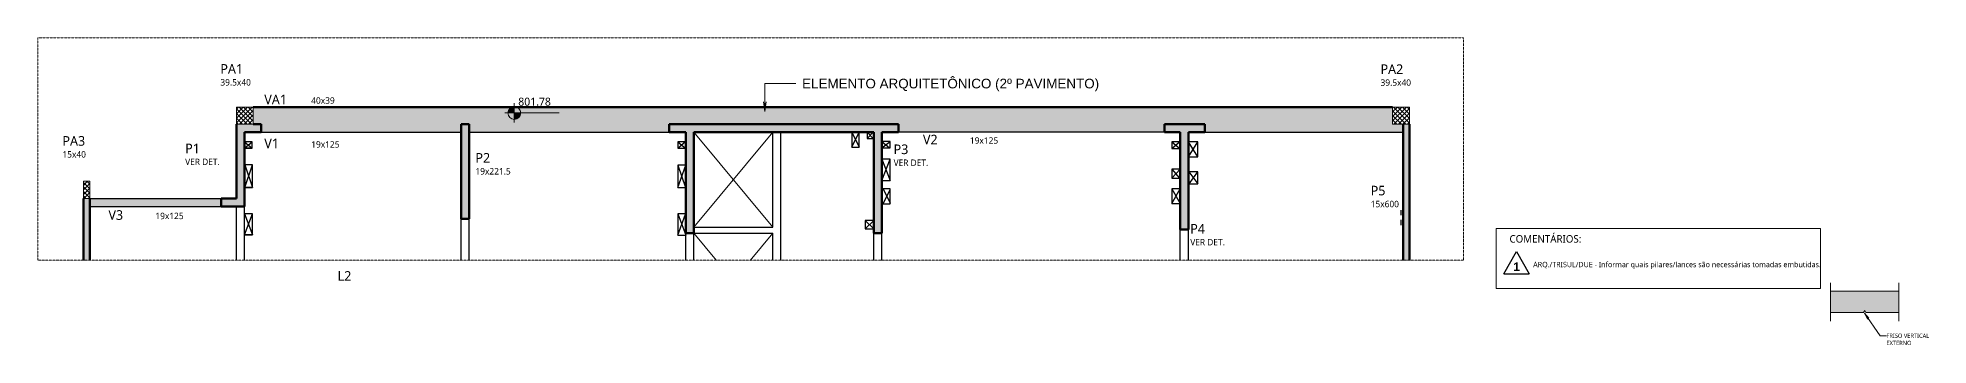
# Model space of a CAD drawing. Header units: centimetres. Extents: x -2198 to 42786, y -3196 to 88064.
# Drawn here: x 38357 to 42786, y 190 to 909 of the extents above; entities that cross this region are included whole.
import ezdxf

# ---------------------------------------------------------------- set-up
doc = ezdxf.new("R2010")
doc.units = ezdxf.units.CM
doc.linetypes.add('Hidden', pattern=[0.714375, 0.47625, -0.238125])
doc.layers.add('A-DETL', color=7, linetype='Continuous', lineweight=18, true_color=0x00a600)
for name, color, linetype, lineweight in [('A-DETL-GENF', 7, 'Continuous', 18), ('A-DETL-THIN', 7, 'Continuous', 25), ('A-FLOR', 7, 'Continuous', 25), ('A-FLOR-IDEN', 7, 'Continuous', 9), ('G-ANNO-DIMS', 7, 'Continuous', 9), ('G-ANNO-TEXT', 7, 'Continuous', 9), ('S-BEAM', 7, 'Continuous', 25), ('S-BEAM-IDEN', 7, 'Continuous', 9), ('S-COLS', 7, 'Continuous', 25), ('S-COLS-IDEN', 7, 'Continuous', 9)]:
    doc.layers.add(name, color=color, linetype=linetype, lineweight=lineweight)
doc.styles.add('Arial_5', font='arial.ttf', dxfattribs={"height": 22.5})
doc.styles.add('Arial_B', font='', dxfattribs={"height": 20})
doc.styles.add('Gadugi', font='gadugi.ttf', dxfattribs={"height": 15})
doc.styles.add('Gadugi_1', font='gadugi.ttf', dxfattribs={"height": 10})
doc.styles.add('Gadugi_2', font='gadugi.ttf', dxfattribs={"height": 0.2})
doc.styles.add('Gadugi_4', font='gadugi.ttf', dxfattribs={"height": 22.5})
doc.styles.add('Gadugi_5', font='gadugi.ttf', dxfattribs={"height": 12.5})
doc.styles.add('Gadugi_8', font='gadugi.ttf', dxfattribs={"height": 18.75})
doc.styles.add('Gadugi_9', font='gadugi.ttf', dxfattribs={"height": 17.5})
doc.styles.get('Arial_B').set_extended_font_data('Arial', bold=True)
pattern_1 = [(45, (40222.384, 0), (-5.3033, 5.3033), []), (135, (40222.384, 0), (-5.3033, -5.3033), [])]

# ---------------------------------------------------------------- blocks, each defined once
blk = doc.blocks.new('PED_TAG_PILAR_R04 - PILAR VER DET_-2523782-VARIANTE B - 2º PAVIMENTO')
at = {"layer": 'S-COLS-IDEN', "insert": (0.115, -0.633), "char_height": 0.2, "width": 1.37089, "attachment_point": 1, "style": 'Gadugi_2'}
blk.add_mtext('VER DET.', dxfattribs=at)
blk = doc.blocks.new('Elevações de ponto - M_Cota de elevação - Alvo preenchido-10609-VARIANTE B - 2º PAVIMENTO')
at = {"layer": 'G-ANNO-DIMS'}
h = blk.add_hatch(color=256, dxfattribs=at)
edge = h.paths.add_edge_path(flags=0)
edge.add_line((0, 0), (-0.2, 0))
edge.add_arc((0, 0), 0.2, 90, 180, ccw=False)
edge.add_line((0, 0.2), (0, 0))
h = blk.add_hatch(color=256, dxfattribs=at)
edge = h.paths.add_edge_path(flags=0)
edge.add_line((0, 0), (0.2, 0))
edge.add_arc((0, 0), 0.2, 270, 360, ccw=False)
edge.add_line((0, -0.2), (0, 0))
for p, q in [((-0.3, 0), (1.4, 0)), ((0, -0.3), (0, 0.3))]:
    blk.add_line(p, q, dxfattribs=at)
blk.add_circle((0, 0), 0.2, dxfattribs=at)

msp = doc.modelspace()

# ---------------------------------------------------------------- hatches: boundary and pattern name
at = {"layer": 'A-DETL-GENF', "true_color": 0x0000ff}
h = msp.add_hatch(dxfattribs=at)
h.set_pattern_fill('FP_3', color=5, style=0, pattern_type=2)
h.set_pattern_definition(pattern_1)
h.paths.add_polyline_path([(38841.02, 707.12), (38861.52, 707.12), (38861.52, 747.12), (38822.02, 747.12), (38822.02, 707.12)], flags=0)
h = msp.add_hatch(dxfattribs=at)
h.set_pattern_fill('FP_3', color=5, style=0, pattern_type=2)
h.set_pattern_definition(pattern_1)
h.paths.add_polyline_path([(41570.53, 707.12), (41570.53, 747.12), (41531.03, 747.12), (41531.04, 707.12), (41555.53, 707.12)], flags=0)
h = msp.add_hatch(dxfattribs=at)
h.set_pattern_fill('FP_3', color=5, style=0, pattern_type=2)
h.set_pattern_definition(pattern_1)
h.paths.add_polyline_path([(38478.52, 533.55), (38478.52, 573.55), (38463.52, 573.55), (38463.52, 533.55)], flags=0)
at = {"layer": 'A-DETL-GENF', "true_color": 0xa6a6a6}
msp.add_hatch(color=253, dxfattribs=at).paths.add_polyline_path([(42557.1, 266.26), (42634.6, 266.26), (42637.1, 271.26), (42639.6, 266.26), (42717.1, 266.26), (42717.1, 316.26), (42557.1, 316.26), (42557.1, 271.26)], flags=0)
at = {"layer": 'S-BEAM', "true_color": 0xffffcc}
msp.add_hatch(color=7, dxfattribs=at).paths.add_polyline_path([(40373.26, 707.12), (41531.03, 707.12), (41531.03, 747.12), (38861.52, 747.12), (38861.52, 707.12), (40334.52, 707.12)], flags=0)
at = {"layer": 'S-BEAM', "true_color": 0xccffcc}
for points in [[(39183.72, 688.12), (39348.52, 688.12), (39348.52, 707.12), (38879.77, 707.12), (38879.77, 688.12)], [(39836.27, 688.12), (39836.27, 707.12), (39367.52, 707.12), (39367.52, 688.12), (39607.87, 688.12)], [(40996.28, 688.12), (40996.28, 707.12), (40373.26, 707.12), (40373.26, 688.12), (40859.78, 688.12)], [(41531.04, 688.12), (41555.53, 688.12), (41555.53, 707.12), (41091.28, 707.12), (41091.28, 688.12), (41531.03, 688.12)], [(38786.27, 514.55), (38786.27, 533.55), (38478.52, 533.55), (38478.52, 514.55)]]:
    msp.add_hatch(color=254, dxfattribs=at).paths.add_polyline_path(points, flags=0)
at = {"layer": 'S-COLS', "true_color": 0x808080}
for points in [[(38841.02, 514.55), (38841.02, 688.12), (38879.77, 688.12), (38879.77, 707.12), (38822.02, 707.12), (38822.02, 533.55), (38786.27, 533.55), (38786.27, 514.55), (38822.02, 514.55)], [(39348.52, 485.65), (39367.52, 485.65), (39367.52, 707.12), (39348.52, 707.12), (39348.52, 497.02)], [(40334.52, 452.12), (40334.52, 688.12), (40373.26, 688.12), (40373.26, 707.12), (39836.27, 707.12), (39836.27, 688.12), (39875.02, 688.12), (39875.02, 452.12), (39894.02, 452.12), (39894.02, 688.12), (40315.52, 688.12), (40315.52, 452.12)], [(41052.53, 460.55), (41052.53, 688.12), (41091.28, 688.12), (41091.28, 707.12), (40996.28, 707.12), (40996.28, 688.12), (41033.53, 688.12), (41033.53, 460.55)], [(41570.53, 388.08), (41570.53, 707.12), (41555.53, 707.12), (41555.53, 388.08)], [(38478.52, 388.08), (38478.52, 533.55), (38463.52, 533.55), (38463.52, 388.08)]]:
    msp.add_hatch(color=8, dxfattribs=at).paths.add_polyline_path(points, flags=0)

# ---------------------------------------------------------------- linework, layer by layer
at = {"layer": 'A-DETL', "color": 7, "linetype": 'Hidden'}
for p, q in [((38356.75, 909.17), (41696.75, 909.17)), ((38356.75, 389.17), (38356.75, 909.17)), ((41696.75, 909.17), (41696.75, 389.17)), ((41696.75, 389.17), (38356.75, 389.17))]:
    msp.add_line(p, q, dxfattribs=at)
at = {"layer": 'A-DETL', "color": 7}
for p, q in [((38861.52, 747.12), (38822.02, 747.12)), ((38822.02, 747.12), (38822.02, 707.12)), ((38861.52, 707.12), (38861.52, 747.12)), ((41570.53, 747.12), (41531.03, 747.12)), ((41531.03, 747.12), (41531.03, 707.12)), ((41570.53, 707.12), (41570.53, 747.12)), ((38822.02, 707.12), (38861.52, 707.12)), ((40079.02, 688.12), (39894.02, 466.12)), ((39894.02, 688.12), (40079.02, 466.12)), ((41531.03, 707.12), (41570.53, 707.12)), ((38478.52, 573.55), (38463.52, 573.55)), ((38463.52, 573.55), (38463.52, 533.55)), ((38463.52, 533.55), (38478.52, 533.55)), ((38478.52, 533.55), (38478.52, 573.55)), ((39894.02, 452.12), (39947.15, 388.08)), ((40079.02, 452.12), (40025.89, 388.08)), ((41773.75, 463), (42533.75, 463)), ((41773.75, 323), (41773.75, 463)), ((42533.75, 463), (42533.75, 323)), ((42533.75, 323), (41773.75, 323)), ((42557.1, 246.26), (42557.1, 336.26)), ((42717.1, 316.26), (42557.1, 316.26)), ((42557.1, 316.26), (42557.1, 266.26)), ((42717.1, 246.26), (42717.1, 336.26)), ((42717.1, 266.26), (42717.1, 316.26)), ((42557.1, 266.26), (42634.6, 266.26)), ((42634.6, 266.26), (42637.1, 271.26)), ((42637.1, 271.26), (42639.6, 266.26)), ((42639.6, 266.26), (42717.1, 266.26))]:
    msp.add_line(p, q, dxfattribs=at)
at = {"layer": 'A-DETL-THIN'}
for p, q in [((38841.02, 666.11), (38859.02, 651.33)), ((38841.02, 651.33), (38859.02, 666.11)), ((39856.03, 651.33), (39875.02, 667.16)), ((39856.27, 666.11), (39875.02, 650.49)), ((40264, 688.12), (40281.41, 653.48)), ((40264, 653.48), (40281.41, 688.12)), ((40299.73, 688.12), (40314.34, 673.51)), ((40299.73, 673.51), (40314.34, 688.12)), ((40334.52, 666.36), (40352.26, 651.58)), ((40334.52, 651.58), (40354.02, 666.36)), ((41014.02, 665.47), (41032.37, 650.61)), ((41014.02, 650.61), (41031.73, 665.47)), ((41052.53, 630.55), (41074.52, 665.85)), ((41074.52, 630.55), (41052.53, 665.85)), ((38859.02, 651.33), (38841.02, 651.33)), ((40334.52, 625.02), (40354.02, 575.25)), ((40334.52, 575.25), (40354.02, 625.02)), ((38842.02, 611.81), (38860.02, 559.1)), ((38842.02, 559.1), (38860.02, 611.81)), ((39856.27, 611.17), (39874.2, 559.1)), ((39856.27, 559.1), (39875.02, 611.17)), ((41014.02, 602.07), (41031.96, 580.69)), ((41014.02, 580.69), (41033.53, 602.07)), ((41053.94, 595.81), (41074.52, 567.67)), ((41054.06, 567.67), (41074.52, 595.81)), ((38860.02, 559.1), (38842.02, 559.1)), ((40337.02, 555.8), (40354.02, 521.98)), ((40337.02, 520.81), (40354.02, 554.63)), ((41014.02, 555.82), (41033.53, 521.81)), ((41014.02, 521.81), (41032.87, 555.82)), ((38841.02, 497.68), (38860.02, 447.92)), ((38841.02, 447.92), (38860.02, 497.68)), ((39856.27, 497.02), (39875.02, 447.67)), ((39856.27, 447.67), (39873.89, 496.6)), ((41550.53, 506.12), (41550.53, 494.12)), ((38860.02, 447.92), (38841.02, 447.92)), ((40295.52, 482.05), (40315.52, 462.05)), ((40295.52, 462.05), (40315.52, 482.05)), ((41550.53, 483.2), (41550.53, 471.2)), ((41791.28, 356.96), (41821.28, 408.92)), ((41821.28, 408.92), (41851.28, 356.96)), ((41791.28, 356.96), (41851.28, 356.96))]:
    msp.add_line(p, q, dxfattribs=at)
at = {"layer": 'A-FLOR'}
for p, q in [((38859.02, 666.11), (38841.02, 666.11)), ((38859.02, 651.33), (38859.02, 666.11)), ((39875.02, 666.11), (39856.27, 666.11)), ((39856.27, 666.11), (39856.27, 651.33)), ((40264, 688.12), (40264, 653.48)), ((40281.41, 653.48), (40281.41, 688.12)), ((40299.73, 688.12), (40299.73, 673.51)), ((40299.73, 673.51), (40315.52, 673.51)), ((40354.02, 666.36), (40334.52, 666.36)), ((40354.02, 651.58), (40354.02, 666.36)), ((41033.53, 665.47), (41014.02, 665.47)), ((41014.02, 665.47), (41014.02, 650.61)), ((41074.52, 665.85), (41052.53, 665.85)), ((41074.52, 630.55), (41074.52, 665.85)), ((38841.02, 651.33), (38859.02, 651.33)), ((39856.27, 651.33), (39875.02, 651.33)), ((40264, 653.48), (40281.41, 653.48)), ((40334.52, 651.58), (40354.02, 651.58)), ((40354.02, 625.02), (40334.52, 625.02)), ((40354.02, 575.25), (40354.02, 625.02)), ((41014.02, 650.61), (41033.53, 650.61)), ((41052.53, 630.55), (41074.52, 630.55)), ((38860.02, 611.81), (38842.02, 611.81)), ((38842.02, 611.81), (38842.02, 559.1)), ((38860.02, 559.1), (38860.02, 611.81)), ((39875.02, 611.17), (39856.27, 611.17)), ((39856.27, 611.17), (39856.27, 559.1)), ((41033.53, 602.07), (41014.02, 602.07)), ((41014.02, 602.07), (41014.02, 580.69)), ((41014.02, 580.69), (41033.53, 580.69)), ((41074.52, 595.81), (41052.53, 595.81)), ((41074.52, 567.67), (41074.52, 595.81)), ((38842.02, 559.1), (38860.02, 559.1)), ((39856.27, 559.1), (39875.02, 559.1)), ((40334.52, 575.25), (40354.02, 575.25)), ((40354.02, 555.8), (40334.52, 555.8)), ((40354.02, 520.81), (40354.02, 555.8)), ((41033.53, 555.82), (41014.02, 555.82)), ((41014.02, 555.82), (41014.02, 521.81)), ((41052.53, 567.67), (41074.52, 567.67)), ((38860.02, 497.68), (38841.02, 497.68)), ((38860.02, 447.92), (38860.02, 497.68)), ((39875.02, 497.02), (39856.27, 497.02)), ((39856.27, 497.02), (39856.27, 447.67)), ((40334.52, 520.81), (40354.02, 520.81)), ((41014.02, 521.81), (41033.53, 521.81)), ((38841.02, 447.92), (38860.02, 447.92)), ((39856.27, 447.67), (39875.02, 447.67)), ((40315.52, 482.05), (40295.52, 482.05)), ((40295.52, 482.05), (40295.52, 462.05)), ((40295.52, 462.05), (40315.52, 462.05))]:
    msp.add_line(p, q, dxfattribs=at)
at = {"layer": 'G-ANNO-TEXT'}
for p, q in [((40059.94, 802.18), (40132.43, 802.18)), ((40059.94, 737.18), (40059.94, 802.18)), ((40059.94, 737.18), (40056.98, 759.68)), ((40059.94, 737.18), (40062.9, 759.68)), ((42636.66, 264.6), (42646.82, 253.4)), ((42636.66, 264.6), (42643.57, 251.15)), ((42636.66, 264.6), (42673.04, 212.06)), ((42673.04, 212.06), (42687.99, 212.06))]:
    msp.add_line(p, q, dxfattribs=at)
at = {"layer": 'S-BEAM', "color": 190, "lineweight": 70, "true_color": 0x8000ff}
msp.add_line((38861.52, 747.12), (41531.03, 747.12), dxfattribs=at)
at = {"layer": 'S-BEAM'}
for p, q in [((38879.77, 688.12), (39348.52, 688.12)), ((39367.52, 688.12), (39836.27, 688.12)), ((40079.02, 466.12), (40079.02, 688.12)), ((40098.02, 388.08), (40098.02, 688.12)), ((40996.28, 688.12), (40373.26, 688.12)), ((41091.28, 688.12), (41555.53, 688.12)), ((38478.52, 533.55), (38786.27, 533.55)), ((38478.52, 514.55), (38786.27, 514.55)), ((38822.02, 388.08), (38822.02, 514.55)), ((38841.02, 388.08), (38841.02, 514.55)), ((39348.52, 388.08), (39348.52, 485.65)), ((39367.52, 388.08), (39367.52, 485.65)), ((39875.02, 388.08), (39875.02, 452.12)), ((39894.02, 466.12), (40079.02, 466.12)), ((39894.02, 388.08), (39894.02, 452.12)), ((39894.02, 452.12), (40079.02, 452.12)), ((40079.02, 388.08), (40079.02, 452.12)), ((40315.52, 388.08), (40315.52, 452.12)), ((40334.52, 388.08), (40334.52, 452.12)), ((41033.53, 388.08), (41033.53, 460.55)), ((41052.53, 388.08), (41052.53, 460.55))]:
    msp.add_line(p, q, dxfattribs=at)
at = {"layer": 'S-COLS', "lineweight": 50}
for p, q in [((38822.02, 533.55), (38822.02, 707.12)), ((38879.77, 688.12), (38841.02, 688.12)), ((38841.02, 688.12), (38841.02, 514.55)), ((38861.52, 707.12), (38879.77, 707.12)), ((38879.77, 707.12), (38879.77, 688.12)), ((39348.52, 485.65), (39348.52, 707.12)), ((39348.52, 707.12), (39367.52, 707.12)), ((39367.52, 707.12), (39367.52, 485.65)), ((39836.27, 707.12), (40373.26, 707.12)), ((39836.27, 688.12), (39836.27, 707.12)), ((39875.02, 688.12), (39836.27, 688.12)), ((39875.02, 452.12), (39875.02, 688.12)), ((40315.52, 688.12), (39894.02, 688.12)), ((39894.02, 688.12), (39894.02, 452.12)), ((40315.52, 452.12), (40315.52, 688.12)), ((40373.26, 688.12), (40334.52, 688.12)), ((40334.52, 688.12), (40334.52, 452.12)), ((40373.26, 707.12), (40373.26, 688.12)), ((40996.28, 707.12), (41091.28, 707.12)), ((40996.28, 688.12), (40996.28, 707.12)), ((41033.53, 688.12), (40996.28, 688.12)), ((41033.53, 460.55), (41033.53, 688.12)), ((41091.28, 688.12), (41052.53, 688.12)), ((41052.53, 688.12), (41052.53, 460.55)), ((41091.28, 707.12), (41091.28, 688.12)), ((41555.53, 388.08), (41555.53, 707.12)), ((41570.53, 707.12), (41570.53, 388.08)), ((38463.52, 388.08), (38463.52, 533.55)), ((38478.52, 533.55), (38478.52, 388.08)), ((38786.27, 514.55), (38786.27, 533.55)), ((38786.27, 533.55), (38822.02, 533.55)), ((38841.02, 514.55), (38786.27, 514.55)), ((39367.52, 485.65), (39348.52, 485.65)), ((39894.02, 452.12), (39875.02, 452.12)), ((40334.52, 452.12), (40315.52, 452.12)), ((41052.53, 460.55), (41033.53, 460.55))]:
    msp.add_line(p, q, dxfattribs=at)

# ---------------------------------------------------------------- block references
at = {"layer": 'G-ANNO-DIMS', "xscale": 74.99999999999996, "yscale": 74.99999999999996, "zscale": 74.99999999999996}
msp.add_blockref('Elevações de ponto - M_Cota de elevação - Alvo preenchido-10609-VARIANTE B - 2º PAVIMENTO', (39473.14, 733.46), dxfattribs=at)
at = {"layer": 'S-COLS-IDEN', "xscale": 74.99999999999996, "yscale": 74.99999999999996, "zscale": 74.99999999999996}
for p in [(38693.39, 674.03), (40353.24, 672.02), (41048.3, 486.07)]:
    msp.add_blockref('PED_TAG_PILAR_R04 - PILAR VER DET_-2523782-VARIANTE B - 2º PAVIMENTO', p, dxfattribs=at)

# ---------------------------------------------------------------- texts
at = {"layer": 'A-FLOR-IDEN', "insert": (39059.2, 363.27), "char_height": 22.5, "width": 39.0823, "attachment_point": 1, "style": 'Gadugi_4'}
msp.add_mtext('L2', dxfattribs=at)
at = {"layer": 'G-ANNO-DIMS', "insert": (39482.46, 769.2), "char_height": 18.75, "width": 91.9378, "attachment_point": 1, "line_spacing_factor": 1.02016, "style": 'Gadugi_8'}
msp.add_mtext('801.78', dxfattribs=at)
at = {"layer": 'G-ANNO-TEXT', "attachment_point": 1}
for s, insert, char_height, width, style in [('ELEMENTO ARQUITETÔNICO (2º PAVIMENTO)', (40147.43, 813.43), 22.5, 856.2022, 'Arial_5'), ('COMENTÁRIOS:', (41804.83, 447.48), 17.5, 212.0463, 'Gadugi_9'), ('FRISO VERTICAL', (42687.99, 217.06), 10, 123.8607, 'Gadugi_1'), ('EXTERNO', (42687.99, 200.19), 10, 72.9536, 'Gadugi_1')]:
    msp.add_mtext(s, dxfattribs=dict(at, insert=insert, char_height=char_height, width=width, style=style))
at = {"layer": 'G-ANNO-TEXT', "color": 1, "true_color": 0xff0000, "attachment_point": 1}
for s, insert, char_height, width, style in [('\\fArial|b1|i0|c0|p34|;1', (41813.66, 383.56), 20, 18.8397, 'Arial_B'), ('ARQ./TRISUL/DUE - Informar quais pilares/lances são necessárias tomadas embutidas.', (41860.36, 384.99), 12.5, 803.2909, 'Gadugi_5')]:
    msp.add_mtext(s, dxfattribs=dict(at, insert=insert, char_height=char_height, width=width, style=style))
at = {"layer": 'S-BEAM-IDEN', "attachment_point": 1}
for s, insert, char_height, width, style in [('VA1', (38887.43, 776.03), 22.5, 69.7468, 'Gadugi_4'), ('40x39', (38997.37, 770.12), 15, 67.3417, 'Gadugi'), ('V1', (38887.43, 673.25), 22.5, 45.0949, 'Gadugi_4'), ('19x125', (38997.37, 667.35), 15, 81.1709, 'Gadugi'), ('V2', (40430.63, 682.39), 22.5, 45.0949, 'Gadugi_4'), ('19x125', (40540.58, 676.48), 15, 81.1709, 'Gadugi'), ('V3', (38522.22, 505.85), 22.5, 45.0949, 'Gadugi_4'), ('19x125', (38632.17, 499.95), 15, 81.1709, 'Gadugi')]:
    msp.add_mtext(s, dxfattribs=dict(at, insert=insert, char_height=char_height, width=width, style=style))
at = {"layer": 'S-COLS-IDEN', "attachment_point": 1}
for s, insert, char_height, width, style in [('PA1', (38784.51, 847.82), 22.5, 67.3417, 'Gadugi_4'), ('PA2', (41502.72, 847.17), 22.5, 67.3417, 'Gadugi_4'), ('39.5x40', (38784.51, 812.58), 15, 86.5822, 'Gadugi'), ('39.5x40', (41502.72, 811.93), 15, 86.5822, 'Gadugi'), ('PA3', (38414.49, 679.24), 22.5, 67.3417, 'Gadugi_4'), ('15x40', (38414.49, 644), 15, 67.3417, 'Gadugi'), ('P1', (38702, 661.67), 22.5, 42.6899, 'Gadugi_4'), ('P2', (39382.15, 639.62), 22.5, 42.6899, 'Gadugi_4'), ('P3', (40361.85, 659.66), 22.5, 42.6899, 'Gadugi_4'), ('19x221.5', (39382.15, 604.38), 15, 100.4114, 'Gadugi'), ('P5', (41479.67, 563.03), 22.5, 42.6899, 'Gadugi_4'), ('15x600', (41479.67, 527.8), 15, 81.1709, 'Gadugi'), ('P4', (41056.91, 473.71), 22.5, 42.6899, 'Gadugi_4')]:
    msp.add_mtext(s, dxfattribs=dict(at, insert=insert, char_height=char_height, width=width, style=style))

doc.saveas('drawing.dxf')
